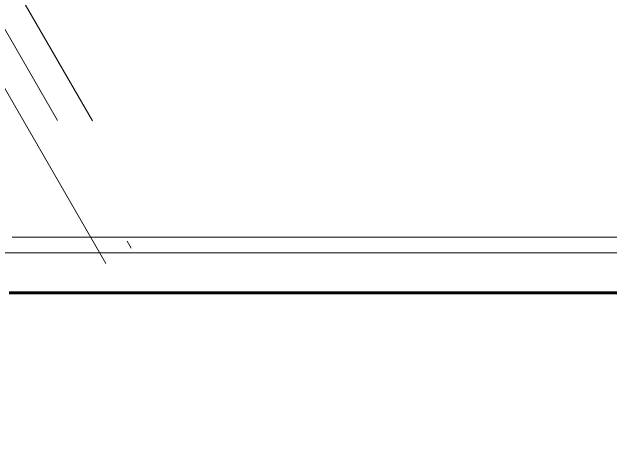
# Model space of a CAD drawing. Header units: millimetres. Extents: x 1.5 to 37.9, y -0.3 to 12.6.
# Drawn here: x 5.3399 to 5.7695, y 3.2426 to 3.5614 of the extents above; entities that cross this region are included whole.
import ezdxf

# ---------------------------------------------------------------- set-up
doc = ezdxf.new("R2010")
doc.units = ezdxf.units.MM
doc.linetypes.add('ACAD_ISO02W100', pattern=[15, 12, -3])
for name, color, linetype, lineweight in [('0.2', 6, 'Continuous', 15), ('0.3', 4, 'Continuous', 20), ('0.6', 1, 'Continuous', 60)]:
    doc.layers.add(name, color=color, linetype=linetype, lineweight=lineweight)

msp = doc.modelspace()

# ---------------------------------------------------------------- linework, layer by layer
at = {"layer": '0.2'}
msp.add_line((5.06759, 3.38858), (6.41259, 3.38858), dxfattribs=at)
at = {"layer": '0.2', "linetype": 'ACAD_ISO02W100', "ltscale": 0.02, "extrusion": (0.103205, -0.178758, 0.978465)}
msp.add_lwpolyline([(6.39453, 2.32059), (6.39453, 0.22959)], dxfattribs=at)
at = {"layer": '0.2', "linetype": 'ACAD_ISO02W100', "ltscale": 0.02, "extrusion": (0.103105, -0.178583, 0.978508)}
for points in [[(6.41611, 2.30732), (6.41611, 0.2292)], [(6.37319, 0.22925), (6.37319, 2.30758)]]:
    msp.add_lwpolyline(points, dxfattribs=at)
at = {"layer": '0.3'}
msp.add_lwpolyline([(6.14008, 3.39972), (5.34008, 3.39972)], dxfattribs=at)
at = {"layer": '0.6'}
for points in [[(5.34008, 3.35972), (5.33787, 3.3597)], [(6.14008, 3.35972), (5.34008, 3.35972)]]:
    msp.add_lwpolyline(points, dxfattribs=at)
at = {"layer": '0.6', "extrusion": (1, 0, 0)}
msp.add_lwpolyline([(3.35972, 1.15204), (3.35972, 0.35204)], dxfattribs=at)

doc.saveas('drawing.dxf')
